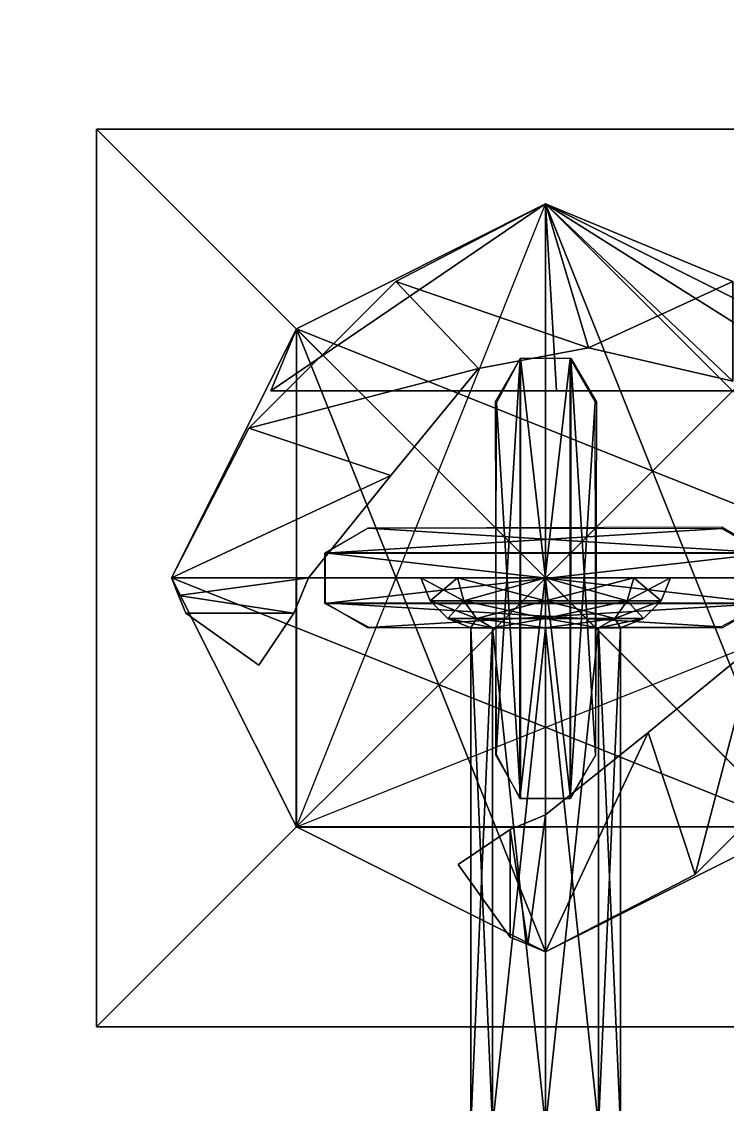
# Model space of a CAD drawing. Extents: x -150 to 2334, y -150 to 2984.
# Drawn here: x 2093.5 to 2107.64, y 789.9 to 811.61 of the extents above; entities that cross this region are included whole.
import ezdxf

# ---------------------------------------------------------------- set-up
doc = ezdxf.new("R2010")
doc.units = 0
for name, color, linetype in [('LAYER0', 7, 'CONTINUOUS'), ('LAYER108', 7, 'CONTINUOUS'), ('LAYER125', 7, 'CONTINUOUS'), ('LAYER142', 7, 'CONTINUOUS'), ('LAYER159', 7, 'CONTINUOUS'), ('LAYER252', 9, 'CONTINUOUS'), ('LAYER254', 7, 'CONTINUOUS'), ('LAYER255', 7, 'CONTINUOUS'), ('LAYER256', 254, 'CONTINUOUS'), ('LAYER268', 9, 'CONTINUOUS'), ('LAYER273', 254, 'CONTINUOUS'), ('LAYER277', 7, 'CONTINUOUS'), ('LAYER310', 7, 'CONTINUOUS')]:
    doc.layers.add(name, color=color, linetype=linetype)

msp = doc.modelspace()

# ---------------------------------------------------------------- linework, layer by layer
at = {"layer": 'LAYER0', "invisible_edges": 1}
for points in [[(2334, 2984, -5), (-150, -150, -5), (-150, 2984, -5), (2334, 2984, -5)], [(-150, -150, -5), (2334, 2984, -5), (2334, -150, -5), (-150, -150, -5)], [(2334, -150), (-150, 2984), (-150, -150), (2334, -150)], [(-150, 2984), (2334, -150), (2334, 2984), (-150, 2984)]]:
    msp.add_3dface(points, dxfattribs=at)
at = {"layer": 'LAYER108', "invisible_edges": 1}
for points in [[(2139.4, 1489.128, 866), (1674, 776.4584, 866), (2139.4, 776.4584, 866), (2139.4, 1489.128, 866)], [(1674, 776.4584, 866), (2139.4, 1489.128, 866), (1674, 1489.128, 866), (1674, 776.4584, 866)], [(1674, 1489.128, 848), (2139.4, 776.4584, 848), (1674, 776.4584, 848), (1674, 1489.128, 848)], [(2139.4, 776.4584, 848), (1674, 1489.128, 848), (2139.4, 1489.128, 848), (2139.4, 776.4584, 848)]]:
    msp.add_3dface(points, dxfattribs=at)
at = {"layer": 'LAYER125', "invisible_edges": 1}
for points in [[(2139.4, 1489.128, 1934), (1674, 776.4584, 1934), (2139.4, 776.4584, 1934), (2139.4, 1489.128, 1934)], [(1674, 776.4584, 1934), (2139.4, 1489.128, 1934), (1674, 1489.128, 1934), (1674, 776.4584, 1934)], [(1674, 1489.128, 1916), (2139.4, 776.4584, 1916), (1674, 776.4584, 1916), (1674, 1489.128, 1916)], [(2139.4, 776.4584, 1916), (1674, 1489.128, 1916), (2139.4, 1489.128, 1916), (2139.4, 776.4584, 1916)]]:
    msp.add_3dface(points, dxfattribs=at)
at = {"layer": 'LAYER142', "invisible_edges": 1}
for points in [[(2139.4, 1489.128, 1184), (1614, 776.4584, 1184), (2139.4, 776.4584, 1184), (2139.4, 1489.128, 1184)], [(1614, 776.4584, 1184), (2139.4, 1489.128, 1184), (1614, 1489.128, 1184), (1614, 776.4584, 1184)], [(1614, 1489.128, 1166), (2139.4, 776.4584, 1166), (1614, 776.4584, 1166), (1614, 1489.128, 1166)], [(2139.4, 776.4584, 1166), (1614, 1489.128, 1166), (2139.4, 1489.128, 1166), (2139.4, 776.4584, 1166)]]:
    msp.add_3dface(points, dxfattribs=at)
at = {"layer": 'LAYER159', "invisible_edges": 1}
for points in [[(2139.4, 1489.128, 1578), (1614, 776.4584, 1578), (2139.4, 776.4584, 1578), (2139.4, 1489.128, 1578)], [(1614, 776.4584, 1578), (2139.4, 1489.128, 1578), (1614, 1489.128, 1578), (1614, 776.4584, 1578)], [(1614, 1489.128, 1560), (2139.4, 776.4584, 1560), (1614, 776.4584, 1560), (1614, 1489.128, 1560)], [(2139.4, 776.4584, 1560), (1614, 1489.128, 1560), (2139.4, 1489.128, 1560), (2139.4, 776.4584, 1560)]]:
    msp.add_3dface(points, dxfattribs=at)
at = {"layer": 'LAYER252'}
for points in [[(2101.5, 800.458, 89), (2102.232, 800.458, 90.76777), (2104, 800.458, 91.5), (2101.5, 800.458, 89)], [(2105.768, 800.458, 90.76777), (2101.5, 800.458, 89), (2104, 800.458, 91.5), (2105.768, 800.458, 90.76777)], [(2106.5, 800.458, 89), (2101.5, 800.458, 89), (2105.768, 800.458, 90.76777), (2106.5, 800.458, 89)], [(2102.232, 800.458, 87.23223), (2101.5, 800.458, 89), (2106.5, 800.458, 89), (2102.232, 800.458, 87.23223)], [(2101.5, 800.458, 89), (2101.687, 799.9965, 89), (2102.232, 800.458, 90.76777), (2101.5, 800.458, 89)], [(2101.5, 800.458, 89), (2102.364, 799.9965, 87.36406), (2101.687, 799.9965, 89), (2101.5, 800.458, 89)], [(2102.232, 800.458, 87.23223), (2102.364, 799.9965, 87.36406), (2101.5, 800.458, 89), (2102.232, 800.458, 87.23223)], [(2102.232, 800.458, 90.76777), (2101.687, 799.9965, 89), (2102.364, 799.9965, 90.63594), (2102.232, 800.458, 90.76777)], [(2104, 800.458, 86.5), (2102.232, 800.458, 87.23223), (2106.5, 800.458, 89), (2104, 800.458, 86.5)], [(2102.232, 800.458, 90.76777), (2102.364, 799.9965, 90.63594), (2104, 800.458, 91.5), (2102.232, 800.458, 90.76777)], [(2102.232, 800.458, 87.23223), (2104, 799.9965, 86.68643), (2102.364, 799.9965, 87.36406), (2102.232, 800.458, 87.23223)], [(2104, 800.458, 86.5), (2104, 799.9965, 86.68643), (2102.232, 800.458, 87.23223), (2104, 800.458, 86.5)], [(2104, 800.458, 91.5), (2102.364, 799.9965, 90.63594), (2104, 799.9965, 91.31357), (2104, 800.458, 91.5)], [(2105.768, 800.458, 87.23223), (2104, 800.458, 86.5), (2106.5, 800.458, 89), (2105.768, 800.458, 87.23223)], [(2104, 800.458, 86.5), (2105.636, 799.9965, 87.36406), (2104, 799.9965, 86.68643), (2104, 800.458, 86.5)], [(2105.768, 800.458, 87.23223), (2105.636, 799.9965, 87.36406), (2104, 800.458, 86.5), (2105.768, 800.458, 87.23223)], [(2105.768, 800.458, 90.76777), (2104, 799.9965, 91.31357), (2105.636, 799.9965, 90.63594), (2105.768, 800.458, 90.76777)], [(2104, 800.458, 91.5), (2104, 799.9965, 91.31357), (2105.768, 800.458, 90.76777), (2104, 800.458, 91.5)], [(2105.768, 800.458, 87.23223), (2106.313, 799.9965, 89), (2105.636, 799.9965, 87.36406), (2105.768, 800.458, 87.23223)], [(2106.5, 800.458, 89), (2105.636, 799.9965, 90.63594), (2106.313, 799.9965, 89), (2106.5, 800.458, 89)], [(2105.768, 800.458, 90.76777), (2105.636, 799.9965, 90.63594), (2106.5, 800.458, 89), (2105.768, 800.458, 90.76777)], [(2106.5, 800.458, 89), (2106.313, 799.9965, 89), (2105.768, 800.458, 87.23223), (2106.5, 800.458, 89)], [(2101.687, 799.9965, 89), (2102.038, 799.6445, 89), (2102.364, 799.9965, 90.63594), (2101.687, 799.9965, 89)], [(2101.687, 799.9965, 89), (2102.613, 799.6445, 87.61296), (2102.038, 799.6445, 89), (2101.687, 799.9965, 89)], [(2102.364, 799.9965, 87.36406), (2102.613, 799.6445, 87.61296), (2101.687, 799.9965, 89), (2102.364, 799.9965, 87.36406)], [(2102.364, 799.9965, 90.63594), (2102.038, 799.6445, 89), (2102.613, 799.6445, 90.38704), (2102.364, 799.9965, 90.63594)], [(2102.364, 799.9965, 90.63594), (2102.613, 799.6445, 90.38704), (2104, 799.9965, 91.31357), (2102.364, 799.9965, 90.63594)], [(2102.364, 799.9965, 87.36406), (2104, 799.6445, 87.03843), (2102.613, 799.6445, 87.61296), (2102.364, 799.9965, 87.36406)], [(2104, 799.9965, 86.68643), (2104, 799.6445, 87.03843), (2102.364, 799.9965, 87.36406), (2104, 799.9965, 86.68643)], [(2104, 799.9965, 91.31357), (2102.613, 799.6445, 90.38704), (2104, 799.6445, 90.96157), (2104, 799.9965, 91.31357)], [(2104, 799.9965, 86.68643), (2105.387, 799.6445, 87.61296), (2104, 799.6445, 87.03843), (2104, 799.9965, 86.68643)], [(2105.636, 799.9965, 87.36406), (2105.387, 799.6445, 87.61296), (2104, 799.9965, 86.68643), (2105.636, 799.9965, 87.36406)], [(2105.636, 799.9965, 90.63594), (2104, 799.6445, 90.96157), (2105.387, 799.6445, 90.38704), (2105.636, 799.9965, 90.63594)], [(2104, 799.9965, 91.31357), (2104, 799.6445, 90.96157), (2105.636, 799.9965, 90.63594), (2104, 799.9965, 91.31357)], [(2105.636, 799.9965, 87.36406), (2105.962, 799.6445, 89), (2105.387, 799.6445, 87.61296), (2105.636, 799.9965, 87.36406)], [(2106.313, 799.9965, 89), (2105.387, 799.6445, 90.38704), (2105.962, 799.6445, 89), (2106.313, 799.9965, 89)], [(2105.636, 799.9965, 90.63594), (2105.387, 799.6445, 90.38704), (2106.313, 799.9965, 89), (2105.636, 799.9965, 90.63594)], [(2106.313, 799.9965, 89), (2105.962, 799.6445, 89), (2105.636, 799.9965, 87.36406), (2106.313, 799.9965, 89)], [(2102.038, 799.6445, 89), (2102.5, 799.458, 89), (2102.613, 799.6445, 90.38704), (2102.038, 799.6445, 89)], [(2102.038, 799.6445, 89), (2102.939, 799.458, 87.93934), (2102.5, 799.458, 89), (2102.038, 799.6445, 89)], [(2102.613, 799.6445, 87.61296), (2102.939, 799.458, 87.93934), (2102.038, 799.6445, 89), (2102.613, 799.6445, 87.61296)], [(2102.613, 799.6445, 90.38704), (2102.5, 799.458, 89), (2102.939, 799.458, 90.06066), (2102.613, 799.6445, 90.38704)], [(2102.613, 799.6445, 90.38704), (2102.939, 799.458, 90.06066), (2104, 799.6445, 90.96157), (2102.613, 799.6445, 90.38704)], [(2102.613, 799.6445, 87.61296), (2104, 799.458, 87.5), (2102.939, 799.458, 87.93934), (2102.613, 799.6445, 87.61296)], [(2104, 799.6445, 87.03843), (2104, 799.458, 87.5), (2102.613, 799.6445, 87.61296), (2104, 799.6445, 87.03843)], [(2104, 799.6445, 90.96157), (2102.939, 799.458, 90.06066), (2104, 799.458, 90.5), (2104, 799.6445, 90.96157)], [(2104, 799.6445, 87.03843), (2105.061, 799.458, 87.93934), (2104, 799.458, 87.5), (2104, 799.6445, 87.03843)], [(2105.387, 799.6445, 87.61296), (2105.061, 799.458, 87.93934), (2104, 799.6445, 87.03843), (2105.387, 799.6445, 87.61296)], [(2105.387, 799.6445, 90.38704), (2104, 799.458, 90.5), (2105.061, 799.458, 90.06066), (2105.387, 799.6445, 90.38704)], [(2104, 799.6445, 90.96157), (2104, 799.458, 90.5), (2105.387, 799.6445, 90.38704), (2104, 799.6445, 90.96157)], [(2105.387, 799.6445, 87.61296), (2105.5, 799.458, 89), (2105.061, 799.458, 87.93934), (2105.387, 799.6445, 87.61296)], [(2105.962, 799.6445, 89), (2105.061, 799.458, 90.06066), (2105.5, 799.458, 89), (2105.962, 799.6445, 89)], [(2105.387, 799.6445, 90.38704), (2105.061, 799.458, 90.06066), (2105.962, 799.6445, 89), (2105.387, 799.6445, 90.38704)], [(2105.962, 799.6445, 89), (2105.5, 799.458, 89), (2105.387, 799.6445, 87.61296), (2105.962, 799.6445, 89)], [(2102.939, 799.458, 87.93934), (2102.5, 789.458, 89), (2102.5, 799.458, 89), (2102.939, 799.458, 87.93934)], [(2102.939, 789.458, 87.93934), (2102.5, 789.458, 89), (2102.939, 799.458, 87.93934), (2102.939, 789.458, 87.93934)], [(2102.5, 799.458, 89), (2102.939, 789.458, 90.06066), (2102.939, 799.458, 90.06066), (2102.5, 799.458, 89)], [(2102.5, 789.458, 89), (2102.939, 789.458, 90.06066), (2102.5, 799.458, 89), (2102.5, 789.458, 89)], [(2104, 799.458, 87.5), (2102.939, 789.458, 87.93934), (2102.939, 799.458, 87.93934), (2104, 799.458, 87.5)], [(2104, 789.458, 87.5), (2102.939, 789.458, 87.93934), (2104, 799.458, 87.5), (2104, 789.458, 87.5)], [(2102.939, 799.458, 90.06066), (2104, 789.458, 90.5), (2104, 799.458, 90.5), (2102.939, 799.458, 90.06066)], [(2102.939, 789.458, 90.06066), (2104, 789.458, 90.5), (2102.939, 799.458, 90.06066), (2102.939, 789.458, 90.06066)], [(2105.061, 799.458, 87.93934), (2104, 789.458, 87.5), (2104, 799.458, 87.5), (2105.061, 799.458, 87.93934)], [(2105.061, 789.458, 87.93934), (2104, 789.458, 87.5), (2105.061, 799.458, 87.93934), (2105.061, 789.458, 87.93934)], [(2104, 799.458, 90.5), (2105.061, 789.458, 90.06066), (2105.061, 799.458, 90.06066), (2104, 799.458, 90.5)], [(2104, 789.458, 90.5), (2105.061, 789.458, 90.06066), (2104, 799.458, 90.5), (2104, 789.458, 90.5)], [(2105.5, 799.458, 89), (2105.061, 789.458, 87.93934), (2105.061, 799.458, 87.93934), (2105.5, 799.458, 89)], [(2105.5, 789.458, 89), (2105.061, 789.458, 87.93934), (2105.5, 799.458, 89), (2105.5, 789.458, 89)], [(2105.061, 799.458, 90.06066), (2105.5, 789.458, 89), (2105.5, 799.458, 89), (2105.061, 799.458, 90.06066)], [(2105.061, 789.458, 90.06066), (2105.5, 789.458, 89), (2105.061, 799.458, 90.06066), (2105.061, 789.458, 90.06066)]]:
    msp.add_3dface(points, dxfattribs=at)
at = {"layer": 'LAYER254', "invisible_edges": 1}
for points in [[(2104, 800.458, 98), (2099, 795.458, 98), (2104, 795.458, 98), (2104, 800.458, 98)], [(2099, 795.458, 98), (2104, 800.458, 98), (2099, 800.458, 98), (2099, 795.458, 98)], [(2104, 800.458, 98), (2099, 800.458, 97), (2099, 800.458, 98), (2104, 800.458, 98)], [(2099, 800.458, 97), (2104, 800.458, 98), (2104, 800.458, 97), (2099, 800.458, 97)], [(2099, 800.458, 97), (2099, 795.458, 98), (2099, 800.458, 98), (2099, 800.458, 97)], [(2099, 795.458, 98), (2099, 800.458, 97), (2099, 795.458, 97), (2099, 795.458, 98)], [(2099, 800.458, 97), (2104, 795.458, 97), (2099, 795.458, 97), (2099, 800.458, 97)], [(2104, 795.458, 97), (2099, 800.458, 97), (2104, 800.458, 97), (2104, 795.458, 97)], [(2104, 795.458, 97), (2104, 800.458, 98), (2104, 795.458, 98), (2104, 795.458, 97)], [(2104, 800.458, 98), (2104, 795.458, 97), (2104, 800.458, 97), (2104, 800.458, 98)], [(2104, 795.458, 97), (2099, 795.458, 98), (2099, 795.458, 97), (2104, 795.458, 97)], [(2099, 795.458, 98), (2104, 795.458, 97), (2104, 795.458, 98), (2099, 795.458, 98)]]:
    msp.add_3dface(points, dxfattribs=at)
at = {"layer": 'LAYER255', "invisible_edges": 1}
for points in [[(2104, 800.458, 98), (2099, 795.458, 98), (2104, 795.458, 98), (2104, 800.458, 98)], [(2099, 795.458, 98), (2104, 800.458, 98), (2099, 800.458, 98), (2099, 795.458, 98)], [(2104, 800.458, 98), (2099, 800.458, 97), (2099, 800.458, 98), (2104, 800.458, 98)], [(2099, 800.458, 97), (2104, 800.458, 98), (2104, 800.458, 97), (2099, 800.458, 97)], [(2099, 800.458, 97), (2099, 795.458, 98), (2099, 800.458, 98), (2099, 800.458, 97)], [(2099, 795.458, 98), (2099, 800.458, 97), (2099, 795.458, 97), (2099, 795.458, 98)], [(2099, 800.458, 97), (2104, 795.458, 97), (2099, 795.458, 97), (2099, 800.458, 97)], [(2104, 795.458, 97), (2099, 800.458, 97), (2104, 800.458, 97), (2104, 795.458, 97)], [(2104, 795.458, 97), (2104, 800.458, 98), (2104, 795.458, 98), (2104, 795.458, 97)], [(2104, 800.458, 98), (2104, 795.458, 97), (2104, 800.458, 97), (2104, 800.458, 98)], [(2104, 795.458, 97), (2099, 795.458, 98), (2099, 795.458, 97), (2104, 795.458, 97)], [(2099, 795.458, 98), (2104, 795.458, 97), (2104, 795.458, 98), (2099, 795.458, 98)]]:
    msp.add_3dface(points, dxfattribs=at)
at = {"layer": 'LAYER256'}
for points in [[(2095, 791.458, 97.95), (2095, 809.458, 98.05), (2095, 809.458, 97.95), (2095, 791.458, 97.95)], [(2095, 791.458, 98.05), (2095, 809.458, 98.05), (2095, 791.458, 97.95), (2095, 791.458, 98.05)], [(2095, 809.458, 97.95), (2113, 809.458, 98.05), (2113, 809.458, 97.95), (2095, 809.458, 97.95)], [(2095, 809.458, 98.05), (2113, 809.458, 98.05), (2095, 809.458, 97.95), (2095, 809.458, 98.05)], [(2113, 809.458, 97.95), (2095, 791.458, 97.95), (2095, 809.458, 97.95), (2113, 809.458, 97.95)], [(2113, 791.458, 97.95), (2095, 791.458, 97.95), (2113, 809.458, 97.95), (2113, 791.458, 97.95)], [(2095, 809.458, 98.05), (2113, 791.458, 98.05), (2113, 809.458, 98.05), (2095, 809.458, 98.05)], [(2095, 791.458, 98.05), (2113, 791.458, 98.05), (2095, 809.458, 98.05), (2095, 791.458, 98.05)], [(2098.493, 804.208, 86.5), (2104, 807.958, 86.5), (2104.219, 804.208, 86.5), (2098.493, 804.208, 86.5)], [(2099.007, 805.4506, 86.5), (2104, 807.958, 86.5), (2098.493, 804.208, 86.5), (2099.007, 805.4506, 86.5)], [(2098.493, 804.208, 92.5), (2104, 807.958, 92.5), (2099.007, 805.4506, 92.5), (2098.493, 804.208, 92.5)], [(2104.219, 804.208, 92.5), (2104, 807.958, 92.5), (2098.493, 804.208, 92.5), (2104.219, 804.208, 92.5)], [(2099.007, 805.4506, 98.5), (2099.007, 795.4654, 98.5), (2104, 807.958, 98.5), (2099.007, 805.4506, 98.5)], [(2099.007, 805.4506, 92.5), (2104, 807.958, 98.5), (2104, 807.958, 92.5), (2099.007, 805.4506, 92.5)], [(2099.007, 805.4506, 98.5), (2104, 807.958, 98.5), (2099.007, 805.4506, 92.5), (2099.007, 805.4506, 98.5)], [(2099.007, 805.4506, 92.5), (2104, 807.958, 86.5), (2099.007, 805.4506, 86.5), (2099.007, 805.4506, 92.5)], [(2104, 807.958, 92.5), (2104, 807.958, 86.5), (2099.007, 805.4506, 92.5), (2104, 807.958, 92.5)], [(2108.993, 795.4654, 92.5), (2099.007, 805.4506, 92.5), (2104, 807.958, 92.5), (2108.993, 795.4654, 92.5)], [(2104, 792.958, 98.5), (2104, 807.958, 98.5), (2099.007, 805.4506, 98.5), (2104, 792.958, 98.5)], [(2104, 807.958, 92.5), (2108.993, 805.4506, 86.5), (2104, 807.958, 86.5), (2104, 807.958, 92.5)], [(2108.993, 805.4506, 92.5), (2108.993, 805.4506, 86.5), (2104, 807.958, 92.5), (2108.993, 805.4506, 92.5)], [(2104, 807.958, 86.5), (2109.946, 804.208, 86.5), (2104.219, 804.208, 86.5), (2104, 807.958, 86.5)], [(2108.993, 805.4506, 86.5), (2109.946, 804.208, 86.5), (2104, 807.958, 86.5), (2108.993, 805.4506, 86.5)], [(2111.5, 800.458, 92.5), (2104, 807.958, 92.5), (2108.993, 805.4506, 92.5), (2111.5, 800.458, 92.5)], [(2108.993, 795.4654, 92.5), (2104, 807.958, 92.5), (2111.5, 800.458, 92.5), (2108.993, 795.4654, 92.5)], [(2111.5, 800.458, 98.5), (2104, 807.958, 98.5), (2108.993, 795.4654, 98.5), (2111.5, 800.458, 98.5)], [(2108.993, 805.4506, 98.5), (2104, 807.958, 98.5), (2111.5, 800.458, 98.5), (2108.993, 805.4506, 98.5)], [(2108.993, 795.4654, 98.5), (2104, 807.958, 98.5), (2104, 792.958, 98.5), (2108.993, 795.4654, 98.5)], [(2109.946, 804.208, 92.5), (2104, 807.958, 92.5), (2104.219, 804.208, 92.5), (2109.946, 804.208, 92.5)], [(2108.993, 805.4506, 92.5), (2104, 807.958, 92.5), (2109.946, 804.208, 92.5), (2108.993, 805.4506, 92.5)], [(2104, 807.958, 92.5), (2108.993, 805.4506, 98.5), (2108.993, 805.4506, 92.5), (2104, 807.958, 92.5)], [(2104, 807.958, 98.5), (2108.993, 805.4506, 98.5), (2104, 807.958, 92.5), (2104, 807.958, 98.5)], [(2096.5, 800.458, 98.5), (2099.007, 795.4654, 98.5), (2099.007, 805.4506, 98.5), (2096.5, 800.458, 98.5)], [(2096.5, 800.458, 92.5), (2099.007, 805.4506, 98.5), (2099.007, 805.4506, 92.5), (2096.5, 800.458, 92.5)], [(2096.5, 800.458, 98.5), (2099.007, 805.4506, 98.5), (2096.5, 800.458, 92.5), (2096.5, 800.458, 98.5)], [(2096.5, 800.458, 92.5), (2099.007, 805.4506, 92.5), (2099.007, 795.4654, 92.5), (2096.5, 800.458, 92.5)], [(2099.007, 795.4654, 98.5), (2099.007, 805.4506, 98.5), (2096.5, 800.458, 98.5), (2099.007, 795.4654, 98.5)], [(2098.493, 804.208, 86.5), (2099.007, 805.4506, 92.5), (2099.007, 805.4506, 86.5), (2098.493, 804.208, 86.5)], [(2098.493, 804.208, 92.5), (2099.007, 805.4506, 92.5), (2098.493, 804.208, 86.5), (2098.493, 804.208, 92.5)], [(2099.007, 795.4654, 92.5), (2099.007, 805.4506, 92.5), (2104, 792.958, 92.5), (2099.007, 795.4654, 92.5)], [(2104, 792.958, 92.5), (2099.007, 805.4506, 92.5), (2108.993, 795.4654, 92.5), (2104, 792.958, 92.5)], [(2104, 792.958, 98.5), (2099.007, 805.4506, 98.5), (2099.007, 795.4654, 98.5), (2104, 792.958, 98.5)], [(2103.008, 796.924, 98.5), (2103.49, 804.8581, 98.5), (2102.99, 803.9921, 98.5), (2103.008, 796.924, 98.5)], [(2103.484, 796.0308, 98.5), (2103.49, 804.8581, 98.5), (2103.008, 796.924, 98.5), (2103.484, 796.0308, 98.5)], [(2103.484, 796.0308, 98.5), (2104.49, 804.8581, 98.5), (2103.49, 804.8581, 98.5), (2103.484, 796.0308, 98.5)], [(2104.495, 796.0308, 98.5), (2104.49, 804.8581, 98.5), (2103.484, 796.0308, 98.5), (2104.495, 796.0308, 98.5)], [(2104.495, 796.0308, 98.5), (2104.99, 803.9921, 98.5), (2104.49, 804.8581, 98.5), (2104.495, 796.0308, 98.5)], [(2109.946, 804.208, 92.5), (2098.493, 804.208, 86.5), (2109.946, 804.208, 86.5), (2109.946, 804.208, 92.5)], [(2098.493, 804.208, 92.5), (2098.493, 804.208, 86.5), (2109.946, 804.208, 92.5), (2098.493, 804.208, 92.5)], [(2105.007, 796.9036, 98.5), (2104.99, 803.9921, 98.5), (2104.495, 796.0308, 98.5), (2105.007, 796.9036, 98.5)], [(2108.407, 800.9638, 98.5), (2100.445, 801.458, 98.5), (2099.579, 800.958, 98.5), (2108.407, 800.9638, 98.5)], [(2107.534, 801.4758, 98.5), (2100.445, 801.458, 98.5), (2108.407, 800.9638, 98.5), (2107.534, 801.4758, 98.5)], [(2108.407, 800.9638, 98.5), (2099.579, 800.958, 98.5), (2108.407, 799.9522, 98.5), (2108.407, 800.9638, 98.5)], [(2108.407, 799.9522, 98.5), (2099.579, 800.958, 98.5), (2099.579, 799.958, 98.5), (2108.407, 799.9522, 98.5)], [(2099.007, 795.4654, 92.5), (2096.5, 800.458, 98.5), (2096.5, 800.458, 92.5), (2099.007, 795.4654, 92.5)], [(2099.007, 795.4654, 98.5), (2096.5, 800.458, 98.5), (2099.007, 795.4654, 92.5), (2099.007, 795.4654, 98.5)], [(2107.513, 799.4766, 98.5), (2099.579, 799.958, 98.5), (2100.445, 799.458, 98.5), (2107.513, 799.4766, 98.5)], [(2108.407, 799.9522, 98.5), (2099.579, 799.958, 98.5), (2107.513, 799.4766, 98.5), (2108.407, 799.9522, 98.5)], [(2106.054, 797.3577, 86.5), (2108.199, 799.113, 88), (2108.199, 799.113, 86.5), (2106.054, 797.3577, 86.5)], [(2106.054, 797.3577, 88), (2108.199, 799.113, 88), (2106.054, 797.3577, 86.5), (2106.054, 797.3577, 88)], [(2106.054, 797.3577, 86.5), (2108.199, 799.113, 86.5), (2107, 794.5118, 86.5), (2106.054, 797.3577, 86.5)], [(2107, 794.5118, 88), (2108.199, 799.113, 88), (2106.054, 797.3577, 88), (2107, 794.5118, 88)], [(2107, 794.5118, 86.5), (2108.199, 799.113, 86.5), (2109.946, 797.458, 86.5), (2107, 794.5118, 86.5)], [(2109.946, 797.458, 88), (2108.199, 799.113, 88), (2107, 794.5118, 88), (2109.946, 797.458, 88)], [(2104, 792.958, 86.5), (2106.054, 797.3577, 86.5), (2107, 794.5118, 86.5), (2104, 792.958, 86.5)], [(2104, 795.708, 86.5), (2106.054, 797.3577, 86.5), (2104, 792.958, 86.5), (2104, 795.708, 86.5)], [(2104, 792.958, 88), (2106.054, 797.3577, 88), (2104, 795.708, 88), (2104, 792.958, 88)], [(2107, 794.5118, 88), (2106.054, 797.3577, 88), (2104, 792.958, 88), (2107, 794.5118, 88)], [(2104, 795.708, 88), (2106.054, 797.3577, 86.5), (2104, 795.708, 86.5), (2104, 795.708, 88)], [(2106.054, 797.3577, 88), (2106.054, 797.3577, 86.5), (2104, 795.708, 88), (2106.054, 797.3577, 88)], [(2109.946, 797.458, 88), (2107, 794.5118, 86.5), (2109.946, 797.458, 86.5), (2109.946, 797.458, 88)], [(2107, 794.5118, 88), (2107, 794.5118, 86.5), (2109.946, 797.458, 88), (2107, 794.5118, 88)], [(2103.293, 795.4151, 86.5), (2104, 795.708, 86.5), (2103.646, 793.1044, 86.5), (2103.293, 795.4151, 86.5)], [(2103.646, 793.1044, 88), (2104, 795.708, 88), (2103.293, 795.4151, 88), (2103.646, 793.1044, 88)], [(2103.293, 795.4151, 88), (2104, 795.708, 86.5), (2103.293, 795.4151, 86.5), (2103.293, 795.4151, 88)], [(2104, 795.708, 88), (2104, 795.708, 86.5), (2103.293, 795.4151, 88), (2104, 795.708, 88)], [(2103.646, 793.1044, 86.5), (2104, 795.708, 86.5), (2104, 792.958, 86.5), (2103.646, 793.1044, 86.5)], [(2104, 792.958, 88), (2104, 795.708, 88), (2103.646, 793.1044, 88), (2104, 792.958, 88)], [(2104, 792.958, 92.5), (2099.007, 795.4654, 98.5), (2099.007, 795.4654, 92.5), (2104, 792.958, 92.5)], [(2104, 792.958, 98.5), (2099.007, 795.4654, 98.5), (2104, 792.958, 92.5), (2104, 792.958, 98.5)], [(2102.25, 794.708, 86.5), (2103.293, 795.4151, 86.5), (2103.293, 793.2509, 86.5), (2102.25, 794.708, 86.5)], [(2103.293, 793.2509, 88), (2103.293, 795.4151, 88), (2102.25, 794.708, 88), (2103.293, 793.2509, 88)], [(2102.25, 794.708, 88), (2103.293, 795.4151, 86.5), (2102.25, 794.708, 86.5), (2102.25, 794.708, 88)], [(2103.293, 795.4151, 88), (2103.293, 795.4151, 86.5), (2102.25, 794.708, 88), (2103.293, 795.4151, 88)], [(2103.293, 793.2509, 86.5), (2103.293, 795.4151, 86.5), (2103.646, 793.1044, 86.5), (2103.293, 793.2509, 86.5)], [(2103.646, 793.1044, 88), (2103.293, 795.4151, 88), (2103.293, 793.2509, 88), (2103.646, 793.1044, 88)], [(2108.993, 795.4654, 92.5), (2104, 792.958, 98.5), (2104, 792.958, 92.5), (2108.993, 795.4654, 92.5)], [(2108.993, 795.4654, 98.5), (2104, 792.958, 98.5), (2108.993, 795.4654, 92.5), (2108.993, 795.4654, 98.5)], [(2103.293, 793.2509, 88), (2102.25, 794.708, 86.5), (2103.293, 793.2509, 86.5), (2103.293, 793.2509, 88)], [(2102.25, 794.708, 88), (2102.25, 794.708, 86.5), (2103.293, 793.2509, 88), (2102.25, 794.708, 88)], [(2107, 794.5118, 88), (2104, 792.958, 86.5), (2107, 794.5118, 86.5), (2107, 794.5118, 88)], [(2104, 792.958, 88), (2104, 792.958, 86.5), (2107, 794.5118, 88), (2104, 792.958, 88)], [(2104, 792.958, 86.5), (2103.293, 793.2509, 88), (2103.293, 793.2509, 86.5), (2104, 792.958, 86.5)], [(2104, 792.958, 88), (2103.293, 793.2509, 88), (2104, 792.958, 86.5), (2104, 792.958, 88)], [(2113, 791.458, 97.95), (2095, 791.458, 98.05), (2095, 791.458, 97.95), (2113, 791.458, 97.95)], [(2113, 791.458, 98.05), (2095, 791.458, 98.05), (2113, 791.458, 97.95), (2113, 791.458, 98.05)]]:
    msp.add_3dface(points, dxfattribs=at)
at = {"layer": 'LAYER268'}
for points in [[(2101.5, 800.458, 2340), (2104, 800.458, 2337.5), (2102.232, 800.458, 2338.232), (2101.5, 800.458, 2340)], [(2105.768, 800.458, 2338.232), (2104, 800.458, 2337.5), (2101.5, 800.458, 2340), (2105.768, 800.458, 2338.232)], [(2106.5, 800.458, 2340), (2105.768, 800.458, 2338.232), (2101.5, 800.458, 2340), (2106.5, 800.458, 2340)], [(2102.232, 800.458, 2341.768), (2106.5, 800.458, 2340), (2101.5, 800.458, 2340), (2102.232, 800.458, 2341.768)], [(2101.5, 800.458, 2340), (2102.232, 800.458, 2338.232), (2101.687, 799.9965, 2340), (2101.5, 800.458, 2340)], [(2101.5, 800.458, 2340), (2101.687, 799.9965, 2340), (2102.364, 799.9965, 2341.636), (2101.5, 800.458, 2340)], [(2102.232, 800.458, 2341.768), (2101.5, 800.458, 2340), (2102.364, 799.9965, 2341.636), (2102.232, 800.458, 2341.768)], [(2102.232, 800.458, 2338.232), (2102.364, 799.9965, 2338.364), (2101.687, 799.9965, 2340), (2102.232, 800.458, 2338.232)], [(2104, 800.458, 2342.5), (2106.5, 800.458, 2340), (2102.232, 800.458, 2341.768), (2104, 800.458, 2342.5)], [(2102.232, 800.458, 2338.232), (2104, 800.458, 2337.5), (2102.364, 799.9965, 2338.364), (2102.232, 800.458, 2338.232)], [(2102.232, 800.458, 2341.768), (2102.364, 799.9965, 2341.636), (2104, 799.9965, 2342.313), (2102.232, 800.458, 2341.768)], [(2104, 800.458, 2342.5), (2102.232, 800.458, 2341.768), (2104, 799.9965, 2342.313), (2104, 800.458, 2342.5)], [(2104, 800.458, 2337.5), (2104, 799.9965, 2337.687), (2102.364, 799.9965, 2338.364), (2104, 800.458, 2337.5)], [(2105.768, 800.458, 2341.768), (2106.5, 800.458, 2340), (2104, 800.458, 2342.5), (2105.768, 800.458, 2341.768)], [(2104, 800.458, 2342.5), (2104, 799.9965, 2342.313), (2105.636, 799.9965, 2341.636), (2104, 800.458, 2342.5)], [(2105.768, 800.458, 2341.768), (2104, 800.458, 2342.5), (2105.636, 799.9965, 2341.636), (2105.768, 800.458, 2341.768)], [(2105.768, 800.458, 2338.232), (2105.636, 799.9965, 2338.364), (2104, 799.9965, 2337.687), (2105.768, 800.458, 2338.232)], [(2104, 800.458, 2337.5), (2105.768, 800.458, 2338.232), (2104, 799.9965, 2337.687), (2104, 800.458, 2337.5)], [(2105.768, 800.458, 2341.768), (2105.636, 799.9965, 2341.636), (2106.313, 799.9965, 2340), (2105.768, 800.458, 2341.768)], [(2106.5, 800.458, 2340), (2106.313, 799.9965, 2340), (2105.636, 799.9965, 2338.364), (2106.5, 800.458, 2340)], [(2105.768, 800.458, 2338.232), (2106.5, 800.458, 2340), (2105.636, 799.9965, 2338.364), (2105.768, 800.458, 2338.232)], [(2106.5, 800.458, 2340), (2105.768, 800.458, 2341.768), (2106.313, 799.9965, 2340), (2106.5, 800.458, 2340)], [(2101.687, 799.9965, 2340), (2102.364, 799.9965, 2338.364), (2102.038, 799.6445, 2340), (2101.687, 799.9965, 2340)], [(2101.687, 799.9965, 2340), (2102.038, 799.6445, 2340), (2102.613, 799.6445, 2341.387), (2101.687, 799.9965, 2340)], [(2102.364, 799.9965, 2341.636), (2101.687, 799.9965, 2340), (2102.613, 799.6445, 2341.387), (2102.364, 799.9965, 2341.636)], [(2102.364, 799.9965, 2338.364), (2102.613, 799.6445, 2338.613), (2102.038, 799.6445, 2340), (2102.364, 799.9965, 2338.364)], [(2102.364, 799.9965, 2338.364), (2104, 799.9965, 2337.687), (2102.613, 799.6445, 2338.613), (2102.364, 799.9965, 2338.364)], [(2102.364, 799.9965, 2341.636), (2102.613, 799.6445, 2341.387), (2104, 799.6445, 2341.962), (2102.364, 799.9965, 2341.636)], [(2104, 799.9965, 2342.313), (2102.364, 799.9965, 2341.636), (2104, 799.6445, 2341.962), (2104, 799.9965, 2342.313)], [(2104, 799.9965, 2337.687), (2104, 799.6445, 2338.038), (2102.613, 799.6445, 2338.613), (2104, 799.9965, 2337.687)], [(2104, 799.9965, 2342.313), (2104, 799.6445, 2341.962), (2105.387, 799.6445, 2341.387), (2104, 799.9965, 2342.313)], [(2105.636, 799.9965, 2341.636), (2104, 799.9965, 2342.313), (2105.387, 799.6445, 2341.387), (2105.636, 799.9965, 2341.636)], [(2105.636, 799.9965, 2338.364), (2105.387, 799.6445, 2338.613), (2104, 799.6445, 2338.038), (2105.636, 799.9965, 2338.364)], [(2104, 799.9965, 2337.687), (2105.636, 799.9965, 2338.364), (2104, 799.6445, 2338.038), (2104, 799.9965, 2337.687)], [(2105.636, 799.9965, 2341.636), (2105.387, 799.6445, 2341.387), (2105.962, 799.6445, 2340), (2105.636, 799.9965, 2341.636)], [(2106.313, 799.9965, 2340), (2105.962, 799.6445, 2340), (2105.387, 799.6445, 2338.613), (2106.313, 799.9965, 2340)], [(2105.636, 799.9965, 2338.364), (2106.313, 799.9965, 2340), (2105.387, 799.6445, 2338.613), (2105.636, 799.9965, 2338.364)], [(2106.313, 799.9965, 2340), (2105.636, 799.9965, 2341.636), (2105.962, 799.6445, 2340), (2106.313, 799.9965, 2340)], [(2102.038, 799.6445, 2340), (2102.613, 799.6445, 2338.613), (2102.5, 799.458, 2340), (2102.038, 799.6445, 2340)], [(2102.038, 799.6445, 2340), (2102.5, 799.458, 2340), (2102.939, 799.458, 2341.061), (2102.038, 799.6445, 2340)], [(2102.613, 799.6445, 2341.387), (2102.038, 799.6445, 2340), (2102.939, 799.458, 2341.061), (2102.613, 799.6445, 2341.387)], [(2102.613, 799.6445, 2338.613), (2102.939, 799.458, 2338.939), (2102.5, 799.458, 2340), (2102.613, 799.6445, 2338.613)], [(2102.613, 799.6445, 2338.613), (2104, 799.6445, 2338.038), (2102.939, 799.458, 2338.939), (2102.613, 799.6445, 2338.613)], [(2102.613, 799.6445, 2341.387), (2102.939, 799.458, 2341.061), (2104, 799.458, 2341.5), (2102.613, 799.6445, 2341.387)], [(2104, 799.6445, 2341.962), (2102.613, 799.6445, 2341.387), (2104, 799.458, 2341.5), (2104, 799.6445, 2341.962)], [(2104, 799.6445, 2338.038), (2104, 799.458, 2338.5), (2102.939, 799.458, 2338.939), (2104, 799.6445, 2338.038)], [(2104, 799.6445, 2341.962), (2104, 799.458, 2341.5), (2105.061, 799.458, 2341.061), (2104, 799.6445, 2341.962)], [(2105.387, 799.6445, 2341.387), (2104, 799.6445, 2341.962), (2105.061, 799.458, 2341.061), (2105.387, 799.6445, 2341.387)], [(2105.387, 799.6445, 2338.613), (2105.061, 799.458, 2338.939), (2104, 799.458, 2338.5), (2105.387, 799.6445, 2338.613)], [(2104, 799.6445, 2338.038), (2105.387, 799.6445, 2338.613), (2104, 799.458, 2338.5), (2104, 799.6445, 2338.038)], [(2105.387, 799.6445, 2341.387), (2105.061, 799.458, 2341.061), (2105.5, 799.458, 2340), (2105.387, 799.6445, 2341.387)], [(2105.962, 799.6445, 2340), (2105.5, 799.458, 2340), (2105.061, 799.458, 2338.939), (2105.962, 799.6445, 2340)], [(2105.387, 799.6445, 2338.613), (2105.962, 799.6445, 2340), (2105.061, 799.458, 2338.939), (2105.387, 799.6445, 2338.613)], [(2105.962, 799.6445, 2340), (2105.387, 799.6445, 2341.387), (2105.5, 799.458, 2340), (2105.962, 799.6445, 2340)], [(2102.939, 799.458, 2341.061), (2102.5, 799.458, 2340), (2102.5, 789.458, 2340), (2102.939, 799.458, 2341.061)], [(2102.939, 789.458, 2341.061), (2102.939, 799.458, 2341.061), (2102.5, 789.458, 2340), (2102.939, 789.458, 2341.061)], [(2102.5, 799.458, 2340), (2102.939, 799.458, 2338.939), (2102.939, 789.458, 2338.939), (2102.5, 799.458, 2340)], [(2102.5, 789.458, 2340), (2102.5, 799.458, 2340), (2102.939, 789.458, 2338.939), (2102.5, 789.458, 2340)], [(2104, 799.458, 2341.5), (2102.939, 799.458, 2341.061), (2102.939, 789.458, 2341.061), (2104, 799.458, 2341.5)], [(2104, 789.458, 2341.5), (2104, 799.458, 2341.5), (2102.939, 789.458, 2341.061), (2104, 789.458, 2341.5)], [(2102.939, 799.458, 2338.939), (2104, 799.458, 2338.5), (2104, 789.458, 2338.5), (2102.939, 799.458, 2338.939)], [(2102.939, 789.458, 2338.939), (2102.939, 799.458, 2338.939), (2104, 789.458, 2338.5), (2102.939, 789.458, 2338.939)], [(2105.061, 799.458, 2341.061), (2104, 799.458, 2341.5), (2104, 789.458, 2341.5), (2105.061, 799.458, 2341.061)], [(2105.061, 789.458, 2341.061), (2105.061, 799.458, 2341.061), (2104, 789.458, 2341.5), (2105.061, 789.458, 2341.061)], [(2104, 799.458, 2338.5), (2105.061, 799.458, 2338.939), (2105.061, 789.458, 2338.939), (2104, 799.458, 2338.5)], [(2104, 789.458, 2338.5), (2104, 799.458, 2338.5), (2105.061, 789.458, 2338.939), (2104, 789.458, 2338.5)], [(2105.5, 799.458, 2340), (2105.061, 799.458, 2341.061), (2105.061, 789.458, 2341.061), (2105.5, 799.458, 2340)], [(2105.5, 789.458, 2340), (2105.5, 799.458, 2340), (2105.061, 789.458, 2341.061), (2105.5, 789.458, 2340)], [(2105.061, 799.458, 2338.939), (2105.5, 799.458, 2340), (2105.5, 789.458, 2340), (2105.061, 799.458, 2338.939)], [(2105.061, 789.458, 2338.939), (2105.061, 799.458, 2338.939), (2105.5, 789.458, 2340), (2105.061, 789.458, 2338.939)]]:
    msp.add_3dface(points, dxfattribs=at)
at = {"layer": 'LAYER273'}
for points in [[(2095, 809.458, 2331.05), (2095, 791.458, 2330.95), (2095, 791.458, 2331.05), (2095, 809.458, 2331.05)], [(2095, 809.458, 2330.95), (2095, 791.458, 2330.95), (2095, 809.458, 2331.05), (2095, 809.458, 2330.95)], [(2113, 809.458, 2330.95), (2095, 809.458, 2331.05), (2095, 809.458, 2330.95), (2113, 809.458, 2330.95)], [(2113, 809.458, 2331.05), (2095, 809.458, 2331.05), (2113, 809.458, 2330.95), (2113, 809.458, 2331.05)], [(2113, 809.458, 2331.05), (2095, 791.458, 2331.05), (2113, 791.458, 2331.05), (2113, 809.458, 2331.05)], [(2095, 809.458, 2331.05), (2095, 791.458, 2331.05), (2113, 809.458, 2331.05), (2095, 809.458, 2331.05)], [(2113, 791.458, 2330.95), (2095, 809.458, 2330.95), (2113, 809.458, 2330.95), (2113, 791.458, 2330.95)], [(2095, 791.458, 2330.95), (2095, 809.458, 2330.95), (2113, 791.458, 2330.95), (2095, 791.458, 2330.95)], [(2104, 807.958, 2336.5), (2099.007, 805.4506, 2330.5), (2099.007, 805.4506, 2336.5), (2104, 807.958, 2336.5)], [(2104, 807.958, 2330.5), (2099.007, 805.4506, 2330.5), (2104, 807.958, 2336.5), (2104, 807.958, 2330.5)], [(2099.007, 805.4506, 2336.5), (2111.5, 800.458, 2336.5), (2104, 807.958, 2336.5), (2099.007, 805.4506, 2336.5)], [(2104, 807.958, 2330.5), (2111.5, 800.458, 2330.5), (2099.007, 805.4506, 2330.5), (2104, 807.958, 2330.5)], [(2101, 806.4042, 2341), (2104.859, 805.0695, 2341), (2104, 807.958, 2341), (2101, 806.4042, 2341)], [(2104, 807.958, 2342.5), (2101, 806.4042, 2341), (2101, 806.4042, 2342.5), (2104, 807.958, 2342.5)], [(2104, 807.958, 2341), (2101, 806.4042, 2341), (2104, 807.958, 2342.5), (2104, 807.958, 2341)], [(2101, 806.4042, 2342.5), (2104.859, 805.0695, 2342.5), (2104, 807.958, 2342.5), (2101, 806.4042, 2342.5)], [(2104, 807.958, 2341), (2104.859, 805.0695, 2341), (2101, 806.4042, 2341), (2104, 807.958, 2341)], [(2104, 807.958, 2341), (2107.75, 806.4042, 2341), (2104.859, 805.0695, 2341), (2104, 807.958, 2341)], [(2108.993, 805.4506, 2336.5), (2104, 807.958, 2330.5), (2104, 807.958, 2336.5), (2108.993, 805.4506, 2336.5)], [(2108.993, 805.4506, 2330.5), (2104, 807.958, 2330.5), (2108.993, 805.4506, 2336.5), (2108.993, 805.4506, 2330.5)], [(2104, 807.958, 2342.5), (2107.75, 806.4042, 2341), (2104, 807.958, 2341), (2104, 807.958, 2342.5)], [(2107.75, 806.4042, 2342.5), (2107.75, 806.4042, 2341), (2104, 807.958, 2342.5), (2107.75, 806.4042, 2342.5)], [(2104, 807.958, 2336.5), (2111.5, 800.458, 2336.5), (2108.993, 805.4506, 2336.5), (2104, 807.958, 2336.5)], [(2104, 807.958, 2342.5), (2107.75, 804.4042, 2342.5), (2107.75, 806.4042, 2342.5), (2104, 807.958, 2342.5)], [(2104.859, 805.0695, 2342.5), (2107.75, 804.4042, 2342.5), (2104, 807.958, 2342.5), (2104.859, 805.0695, 2342.5)], [(2104, 807.958, 2341), (2107.75, 804.4042, 2341), (2104.859, 805.0695, 2341), (2104, 807.958, 2341)], [(2107.75, 806.4042, 2341), (2107.75, 804.4042, 2341), (2104, 807.958, 2341), (2107.75, 806.4042, 2341)], [(2108.993, 805.4506, 2330.5), (2111.5, 800.458, 2330.5), (2104, 807.958, 2330.5), (2108.993, 805.4506, 2330.5)], [(2101, 806.4042, 2341), (2098.054, 803.458, 2342.5), (2101, 806.4042, 2342.5), (2101, 806.4042, 2341)], [(2098.054, 803.458, 2341), (2098.054, 803.458, 2342.5), (2101, 806.4042, 2341), (2098.054, 803.458, 2341)], [(2098.054, 803.458, 2342.5), (2102.655, 804.6567, 2342.5), (2101, 806.4042, 2342.5), (2098.054, 803.458, 2342.5)], [(2101, 806.4042, 2341), (2102.655, 804.6567, 2341), (2098.054, 803.458, 2341), (2101, 806.4042, 2341)], [(2102.655, 804.6567, 2341), (2104.859, 805.0695, 2341), (2101, 806.4042, 2341), (2102.655, 804.6567, 2341)], [(2102.655, 804.6567, 2342.5), (2104.859, 805.0695, 2342.5), (2101, 806.4042, 2342.5), (2102.655, 804.6567, 2342.5)], [(2101, 806.4042, 2341), (2104.859, 805.0695, 2341), (2102.655, 804.6567, 2341), (2101, 806.4042, 2341)], [(2104.859, 805.0695, 2341), (2107.75, 806.4042, 2341), (2107.75, 804.4042, 2341), (2104.859, 805.0695, 2341)], [(2099.007, 805.4506, 2336.5), (2096.5, 800.458, 2330.5), (2096.5, 800.458, 2336.5), (2099.007, 805.4506, 2336.5)], [(2099.007, 805.4506, 2330.5), (2096.5, 800.458, 2330.5), (2099.007, 805.4506, 2336.5), (2099.007, 805.4506, 2330.5)], [(2096.5, 800.458, 2336.5), (2108.993, 795.4654, 2336.5), (2099.007, 805.4506, 2336.5), (2096.5, 800.458, 2336.5)], [(2099.007, 805.4506, 2330.5), (2111.5, 800.458, 2330.5), (2096.5, 800.458, 2330.5), (2099.007, 805.4506, 2330.5)], [(2099.007, 805.4506, 2336.5), (2108.993, 795.4654, 2336.5), (2111.5, 800.458, 2336.5), (2099.007, 805.4506, 2336.5)], [(2102.655, 804.6567, 2342.5), (2104.859, 805.0695, 2341), (2104.859, 805.0695, 2342.5), (2102.655, 804.6567, 2342.5)], [(2102.655, 804.6567, 2341), (2104.859, 805.0695, 2341), (2102.655, 804.6567, 2342.5), (2102.655, 804.6567, 2341)], [(2104.859, 805.0695, 2342.5), (2107.75, 804.4042, 2341), (2107.75, 804.4042, 2342.5), (2104.859, 805.0695, 2342.5)], [(2104.859, 805.0695, 2341), (2107.75, 804.4042, 2341), (2104.859, 805.0695, 2342.5), (2104.859, 805.0695, 2341)], [(2103.494, 804.8646, 2330.5), (2103.5, 796.0373, 2330.5), (2103.019, 803.9715, 2330.5), (2103.494, 804.8646, 2330.5)], [(2103.494, 804.8646, 2330.5), (2104.5, 796.0373, 2330.5), (2103.5, 796.0373, 2330.5), (2103.494, 804.8646, 2330.5)], [(2104.506, 804.8646, 2330.5), (2104.5, 796.0373, 2330.5), (2103.494, 804.8646, 2330.5), (2104.506, 804.8646, 2330.5)], [(2104.506, 804.8646, 2330.5), (2105, 796.9033, 2330.5), (2104.5, 796.0373, 2330.5), (2104.506, 804.8646, 2330.5)], [(2105.018, 803.9918, 2330.5), (2105, 796.9033, 2330.5), (2104.506, 804.8646, 2330.5), (2105.018, 803.9918, 2330.5)], [(2100.9, 802.5117, 2342.5), (2102.655, 804.6567, 2342.5), (2098.054, 803.458, 2342.5), (2100.9, 802.5117, 2342.5)], [(2098.054, 803.458, 2341), (2102.655, 804.6567, 2341), (2100.9, 802.5117, 2341), (2098.054, 803.458, 2341)], [(2100.9, 802.5117, 2342.5), (2102.655, 804.6567, 2341), (2102.655, 804.6567, 2342.5), (2100.9, 802.5117, 2342.5)], [(2100.9, 802.5117, 2341), (2102.655, 804.6567, 2341), (2100.9, 802.5117, 2342.5), (2100.9, 802.5117, 2341)], [(2103.019, 803.9715, 2330.5), (2103.5, 796.0373, 2330.5), (2103, 796.9033, 2330.5), (2103.019, 803.9715, 2330.5)], [(2098.054, 803.458, 2341), (2096.5, 800.458, 2342.5), (2098.054, 803.458, 2342.5), (2098.054, 803.458, 2341)], [(2096.5, 800.458, 2341), (2096.5, 800.458, 2342.5), (2098.054, 803.458, 2341), (2096.5, 800.458, 2341)], [(2096.5, 800.458, 2342.5), (2100.9, 802.5117, 2342.5), (2098.054, 803.458, 2342.5), (2096.5, 800.458, 2342.5)], [(2098.054, 803.458, 2341), (2100.9, 802.5117, 2341), (2096.5, 800.458, 2341), (2098.054, 803.458, 2341)], [(2099.25, 800.458, 2342.5), (2100.9, 802.5117, 2342.5), (2096.5, 800.458, 2342.5), (2099.25, 800.458, 2342.5)], [(2096.5, 800.458, 2341), (2100.9, 802.5117, 2341), (2099.25, 800.458, 2341), (2096.5, 800.458, 2341)], [(2099.25, 800.458, 2341), (2100.9, 802.5117, 2342.5), (2099.25, 800.458, 2342.5), (2099.25, 800.458, 2341)], [(2100.9, 802.5117, 2341), (2100.9, 802.5117, 2342.5), (2099.25, 800.458, 2341), (2100.9, 802.5117, 2341)], [(2100.446, 801.4653, 2330.5), (2107.534, 801.4476, 2330.5), (2099.573, 800.9534, 2330.5), (2100.446, 801.4653, 2330.5)], [(2099.573, 800.9534, 2330.5), (2107.534, 801.4476, 2330.5), (2108.4, 800.9476, 2330.5), (2099.573, 800.9534, 2330.5)], [(2099.573, 800.9534, 2330.5), (2108.4, 800.9476, 2330.5), (2099.573, 799.9418, 2330.5), (2099.573, 800.9534, 2330.5)], [(2099.573, 799.9418, 2330.5), (2108.4, 800.9476, 2330.5), (2108.4, 799.9476, 2330.5), (2099.573, 799.9418, 2330.5)], [(2096.5, 800.458, 2336.5), (2099.007, 795.4654, 2330.5), (2099.007, 795.4654, 2336.5), (2096.5, 800.458, 2336.5)], [(2096.5, 800.458, 2330.5), (2099.007, 795.4654, 2330.5), (2096.5, 800.458, 2336.5), (2096.5, 800.458, 2330.5)], [(2096.5, 800.458, 2342.5), (2096.793, 799.7509, 2341), (2096.793, 799.7509, 2342.5), (2096.5, 800.458, 2342.5)], [(2096.5, 800.458, 2341), (2096.793, 799.7509, 2341), (2096.5, 800.458, 2342.5), (2096.5, 800.458, 2341)], [(2099.007, 795.4654, 2336.5), (2108.993, 795.4654, 2336.5), (2096.5, 800.458, 2336.5), (2099.007, 795.4654, 2336.5)], [(2096.646, 800.1044, 2342.5), (2099.25, 800.458, 2342.5), (2096.5, 800.458, 2342.5), (2096.646, 800.1044, 2342.5)], [(2096.5, 800.458, 2341), (2099.25, 800.458, 2341), (2096.646, 800.1044, 2341), (2096.5, 800.458, 2341)], [(2096.5, 800.458, 2330.5), (2108.993, 795.4654, 2330.5), (2099.007, 795.4654, 2330.5), (2096.5, 800.458, 2330.5)], [(2096.5, 800.458, 2330.5), (2111.5, 800.458, 2330.5), (2108.993, 795.4654, 2330.5), (2096.5, 800.458, 2330.5)], [(2098.957, 799.7509, 2342.5), (2099.25, 800.458, 2342.5), (2096.646, 800.1044, 2342.5), (2098.957, 799.7509, 2342.5)], [(2096.646, 800.1044, 2341), (2099.25, 800.458, 2341), (2098.957, 799.7509, 2341), (2096.646, 800.1044, 2341)], [(2098.957, 799.7509, 2341), (2099.25, 800.458, 2342.5), (2098.957, 799.7509, 2342.5), (2098.957, 799.7509, 2341)], [(2099.25, 800.458, 2341), (2099.25, 800.458, 2342.5), (2098.957, 799.7509, 2341), (2099.25, 800.458, 2341)], [(2108.993, 795.4654, 2330.5), (2099.007, 795.4654, 2330.5), (2111.5, 800.458, 2330.5), (2108.993, 795.4654, 2330.5)], [(2096.793, 799.7509, 2342.5), (2098.957, 799.7509, 2342.5), (2096.646, 800.1044, 2342.5), (2096.793, 799.7509, 2342.5)], [(2096.646, 800.1044, 2341), (2098.957, 799.7509, 2341), (2096.793, 799.7509, 2341), (2096.646, 800.1044, 2341)], [(2099.573, 799.9418, 2330.5), (2108.4, 799.9476, 2330.5), (2100.466, 799.4662, 2330.5), (2099.573, 799.9418, 2330.5)], [(2100.466, 799.4662, 2330.5), (2108.4, 799.9476, 2330.5), (2107.534, 799.4476, 2330.5), (2100.466, 799.4662, 2330.5)], [(2096.793, 799.7509, 2341), (2098.25, 798.708, 2342.5), (2096.793, 799.7509, 2342.5), (2096.793, 799.7509, 2341)], [(2098.25, 798.708, 2341), (2098.25, 798.708, 2342.5), (2096.793, 799.7509, 2341), (2098.25, 798.708, 2341)], [(2098.25, 798.708, 2342.5), (2098.957, 799.7509, 2342.5), (2096.793, 799.7509, 2342.5), (2098.25, 798.708, 2342.5)], [(2096.793, 799.7509, 2341), (2098.957, 799.7509, 2341), (2098.25, 798.708, 2341), (2096.793, 799.7509, 2341)], [(2098.25, 798.708, 2341), (2098.957, 799.7509, 2342.5), (2098.25, 798.708, 2342.5), (2098.25, 798.708, 2341)], [(2098.957, 799.7509, 2341), (2098.957, 799.7509, 2342.5), (2098.25, 798.708, 2341), (2098.957, 799.7509, 2341)], [(2104, 792.958, 2330.5), (2099.007, 795.4654, 2330.5), (2108.993, 795.4654, 2330.5), (2104, 792.958, 2330.5)], [(2099.007, 795.4654, 2336.5), (2104, 792.958, 2330.5), (2104, 792.958, 2336.5), (2099.007, 795.4654, 2336.5)], [(2099.007, 795.4654, 2330.5), (2104, 792.958, 2330.5), (2099.007, 795.4654, 2336.5), (2099.007, 795.4654, 2330.5)], [(2104, 792.958, 2336.5), (2108.993, 795.4654, 2336.5), (2099.007, 795.4654, 2336.5), (2104, 792.958, 2336.5)], [(2099.007, 795.4654, 2330.5), (2108.993, 795.4654, 2330.5), (2104, 792.958, 2330.5), (2099.007, 795.4654, 2330.5)], [(2104, 792.958, 2336.5), (2108.993, 795.4654, 2330.5), (2108.993, 795.4654, 2336.5), (2104, 792.958, 2336.5)], [(2104, 792.958, 2330.5), (2108.993, 795.4654, 2330.5), (2104, 792.958, 2336.5), (2104, 792.958, 2330.5)], [(2095, 791.458, 2331.05), (2113, 791.458, 2330.95), (2113, 791.458, 2331.05), (2095, 791.458, 2331.05)], [(2095, 791.458, 2330.95), (2113, 791.458, 2330.95), (2095, 791.458, 2331.05), (2095, 791.458, 2330.95)]]:
    msp.add_3dface(points, dxfattribs=at)
at = {"layer": 'LAYER277', "invisible_edges": 1}
for points in [[(2164, 776.455, 80), (1614, 1489.125, 80), (2164, 1489.125, 80), (2164, 776.455, 80)], [(1614, 1489.125, 80), (2164, 776.455, 80), (1614, 776.455, 80), (1614, 1489.125, 80)], [(1614, 776.455, 98), (2164, 1489.125, 98), (1614, 1489.125, 98), (1614, 776.455, 98)], [(2164, 1489.125, 98), (1614, 776.455, 98), (2164, 776.455, 98), (2164, 1489.125, 98)]]:
    msp.add_3dface(points, dxfattribs=at)
at = {"layer": 'LAYER310', "invisible_edges": 1}
for points in [[(2164, 1489.125, 2349), (1614, 776.455, 2349), (2164, 776.455, 2349), (2164, 1489.125, 2349)], [(1614, 776.455, 2349), (2164, 1489.125, 2349), (1614, 1489.125, 2349), (1614, 776.455, 2349)], [(1614, 1489.125, 2331), (2164, 776.455, 2331), (1614, 776.455, 2331), (1614, 1489.125, 2331)], [(2164, 776.455, 2331), (1614, 1489.125, 2331), (2164, 1489.125, 2331), (2164, 776.455, 2331)]]:
    msp.add_3dface(points, dxfattribs=at)

doc.saveas('drawing.dxf')
